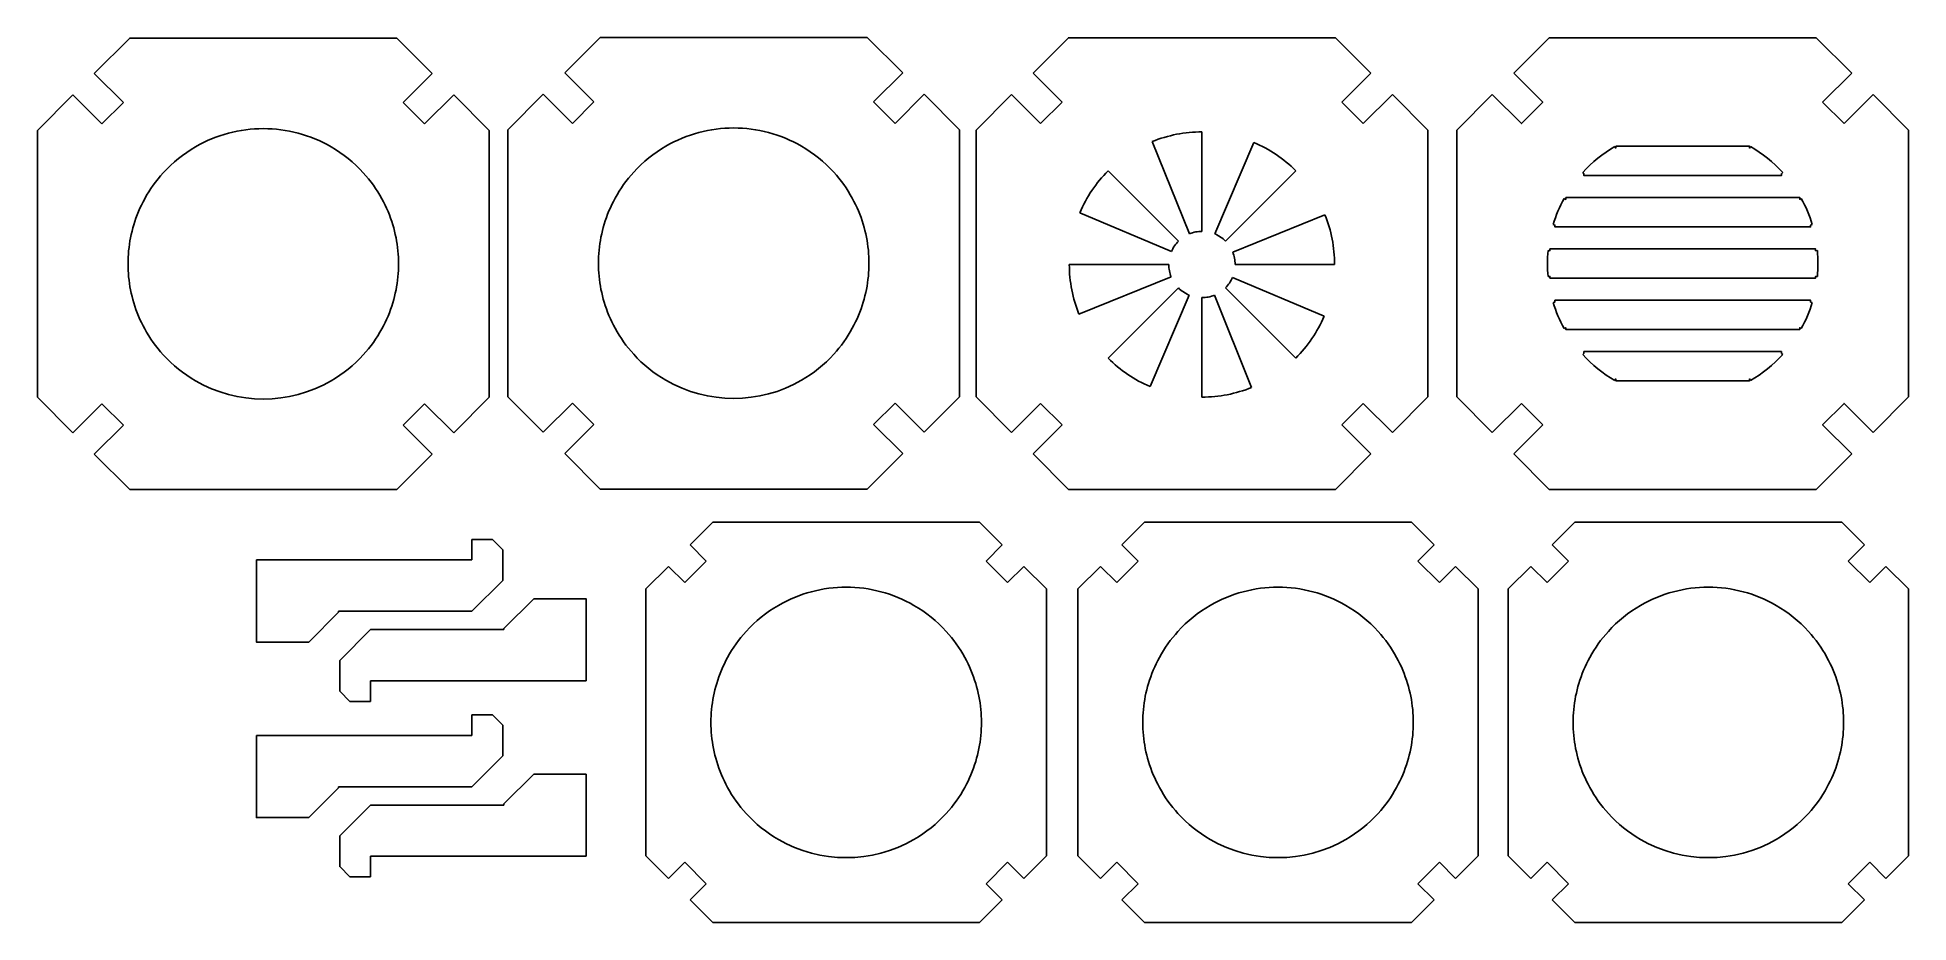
# Model space of a CAD drawing. Extents: x 102 to 284, y 116 to 202.
import ezdxf

# ---------------------------------------------------------------- set-up
doc = ezdxf.new("R2010")
doc.units = 0
doc.layers.get('0').update_dxf_attribs({"linetype": 'CONTINUOUS'})
doc.layers.add('Decoupe_1', color=7, linetype='CONTINUOUS')
doc.layers.add('Decoupe_2', color=7, linetype='CONTINUOUS')

msp = doc.modelspace()

# ---------------------------------------------------------------- linework, layer by layer
at = {"color": 6}
for points in [[(146.18773, 153.117742), (144.18773, 153.117742)], [(144.18773, 151.117742), (144.18773, 153.117742)], [(147.18773, 149.117742), (147.18773, 152.117742), (146.18773, 153.117742)], [(123.18771, 151.117742), (144.18773, 151.117742)], [(123.18771, 151.117742), (123.18771, 143.117742), (128.28771, 143.117742)], [(144.18773, 146.117742), (147.18773, 149.117742)], [(131.18771, 146.017742), (128.28771, 143.117742)], [(144.18773, 146.117742), (131.18771, 146.117742)], [(131.18771, 146.117742), (131.18771, 146.017742)], [(147.304322, 144.440469), (150.204322, 147.340469)], [(155.304322, 139.340469), (155.304322, 147.340469), (150.204322, 147.340469)], [(134.304302, 144.340469), (131.304302, 141.340469)], [(134.304302, 144.340469), (147.304322, 144.340469)], [(147.304322, 144.340469), (147.304322, 144.440469)], [(131.304302, 141.340469), (131.304302, 138.340469), (132.304302, 137.340469)], [(134.304302, 139.340469), (134.304302, 137.340469)], [(155.304322, 139.340469), (134.304302, 139.340469)], [(132.304302, 137.340469), (134.304302, 137.340469)], [(146.18773, 136.024219), (144.18773, 136.024219)], [(144.18773, 134.024219), (144.18773, 136.024219)], [(147.18773, 132.024219), (147.18773, 135.024219), (146.18773, 136.024219)], [(123.18771, 134.024219), (144.18773, 134.024219)], [(123.18771, 134.024219), (123.18771, 126.024219), (128.28771, 126.024219)], [(144.18773, 129.024219), (147.18773, 132.024219)], [(147.304322, 127.346946), (150.204322, 130.246946)], [(155.304322, 122.246946), (155.304322, 130.246946), (150.204322, 130.246946)], [(131.18771, 128.924219), (128.28771, 126.024219)], [(144.18773, 129.024219), (131.18771, 129.024219)], [(131.18771, 129.024219), (131.18771, 128.924219)], [(134.304302, 127.246946), (131.304302, 124.246946)], [(134.304302, 127.246946), (147.304322, 127.246946)], [(147.304322, 127.246946), (147.304322, 127.346946)], [(131.304302, 124.246946), (131.304302, 121.246946), (132.304302, 120.246946)], [(134.304302, 122.246946), (134.304302, 120.246946)], [(155.304322, 122.246946), (134.304302, 122.246946)], [(132.304302, 120.246946), (134.304302, 120.246946)]]:
    msp.add_lwpolyline(points, dxfattribs=at)
at = {"layer": 'Decoupe_1', "color": 5}
for points in [[(169.68164, 193.203125)], [(180.63867, 148.466797)], [(222.70117, 148.466797)], [(264.61719, 148.466797)]]:
    msp.add_lwpolyline(points, close=True, dxfattribs=at)
for points in [[(255.60156, 191.425781), (255.60156, 191.25), (255.51366, 191.402344)], [(268.71874, 191.402344), (268.63086, 191.25), (268.63086, 191.425781), (255.60156, 191.425781)], [(252.37304, 188.867188), (252.50194, 188.75), (252.50194, 188.574219), (271.73046, 188.574219), (271.73046, 188.75), (271.86132, 188.867188)], [(250.7168, 186.425781), (250.7168, 186.25), (250.56445, 186.33398)], [(273.66992, 186.333983), (273.51562, 186.250003), (273.51562, 186.425784), (250.7168, 186.425781)], [(249.50195, 183.800777), (249.66992, 183.749997), (249.66992, 183.574216), (274.56445, 183.574216), (274.56445, 183.75), (274.73242, 183.80078)], [(249.17773, 181.425781), (249.17773, 181.25), (249.00195, 181.26758)], [(275.23047, 181.267576), (275.05664, 181.25), (275.05664, 181.425781), (249.17773, 181.425781)], [(249.00195, 178.732424), (249.17773, 178.75), (249.17773, 178.574219), (275.05664, 178.574219), (275.05664, 178.75), (275.23047, 178.73242)], [(249.66992, 176.425781), (249.66992, 176.25), (249.50195, 176.19922)], [(274.73242, 176.199223), (274.56445, 176.25), (274.56445, 176.425781), (249.66992, 176.425781)], [(250.56445, 173.666017), (250.7168, 173.75), (250.7168, 173.574219), (273.51562, 173.574219), (273.51562, 173.75), (273.66992, 173.66602)], [(252.50195, 171.425781), (252.50195, 171.25), (252.37305, 171.132812)], [(271.86134, 171.132812), (271.73047, 171.25), (271.73047, 171.425781), (252.50195, 171.425781)], [(255.51367, 168.597656), (255.60156, 168.75), (255.60156, 168.574219), (268.63086, 168.574219), (268.63086, 168.75), (268.71876, 168.597656)]]:
    msp.add_lwpolyline(points, dxfattribs=at)
for points in [[(169.68164, 193.203125), (167.40147, 193.203125), (165.12184, 192.611989), (163.08008, 191.429688)], [(176.28516, 191.429688), (174.24339, 192.611989), (171.96181, 193.203125), (169.68164, 193.203125)], [(163.08008, 191.429688), (161.90891, 190.751512), (160.85036, 189.897385), (159.93945, 188.896484)], [(179.42578, 188.896484), (178.51487, 189.897385), (177.45632, 190.751512), (176.28516, 191.429688)], [(255.51366, 191.402344), (254.34249, 190.724168), (253.28394, 189.868088), (252.37304, 188.867188)], [(271.86132, 188.867188), (270.95041, 189.868088), (269.88991, 190.724168), (268.71874, 191.402344)], [(159.93945, 188.896484), (159.23859, 188.126372), (158.63148, 187.274383), (158.13086, 186.361328)], [(181.23438, 186.361328), (180.73376, 187.274383), (180.12665, 188.126372), (179.42578, 188.896484)], [(158.13086, 186.361328), (157.68936, 185.556114), (157.33326, 184.707397), (157.06836, 183.828125)], [(182.29688, 183.828125), (182.03197, 184.707397), (181.67588, 185.556114), (181.23438, 186.361328)], [(250.56445, 186.33398), (250.12295, 185.528766), (249.76686, 184.68005), (249.50195, 183.800777)], [(274.73242, 183.80078), (274.46752, 184.680053), (274.11142, 185.528769), (273.66992, 186.333983)], [(157.06836, 183.828125), (156.81945, 183.001953), (156.65133, 182.153777), (156.56836, 181.294922)], [(182.79688, 181.294922), (182.71388, 182.153777), (182.54578, 183.001953), (182.29688, 183.828125)], [(156.56836, 181.294922), (156.48696, 180.452332), (156.48696, 179.604309), (156.56836, 178.761719)], [(182.85738, 180.027344), (182.85739, 180.450354), (182.83748, 180.873871), (182.79688, 181.294922)], [(249.00195, 181.26758), (248.92055, 180.42499), (248.92055, 179.575014), (249.00195, 178.732424)], [(275.23047, 178.73242), (275.31187, 179.57501), (275.31187, 180.424986), (275.23047, 181.267576)], [(156.56836, 178.761719), (156.65136, 177.902864), (156.81945, 177.054688), (157.06836, 176.228516)], [(182.29688, 176.228516), (182.54578, 177.054688), (182.7139, 177.902864), (182.79688, 178.761719)], [(182.79688, 178.761719), (182.83758, 179.18277), (182.85748, 179.604334), (182.85738, 180.027344)], [(157.06836, 176.228516), (157.33326, 175.349243), (157.68936, 174.498574), (158.13086, 173.693359)], [(181.23438, 173.693359), (181.67588, 174.498574), (182.03197, 175.349243), (182.29688, 176.228516)], [(249.50195, 176.19922), (249.76686, 175.319947), (250.12295, 174.471231), (250.56445, 173.666017)], [(273.66992, 173.66602), (274.11142, 174.471234), (274.46752, 175.31995), (274.73242, 176.199223)], [(158.13086, 173.693359), (158.63148, 172.780305), (159.23859, 171.930269), (159.93945, 171.160156)], [(179.42578, 171.160156), (180.12665, 171.930269), (180.73376, 172.780305), (181.23438, 173.693359)], [(159.93945, 171.160156), (160.85036, 170.159256), (161.90891, 169.305129), (163.08008, 168.626953)], [(176.28516, 168.626953), (177.45632, 169.305129), (178.51487, 170.159256), (179.42578, 171.160156)], [(252.37305, 171.132812), (253.28395, 170.131912), (254.3425, 169.275832), (255.51367, 168.597656)], [(268.71876, 168.597656), (269.88993, 169.275832), (270.95043, 170.131912), (271.86134, 171.132812)], [(163.08008, 168.626953), (167.16361, 166.26235), (172.20163, 166.26235), (176.28516, 168.626953)], [(180.63867, 148.466797), (178.35851, 148.466797), (176.07692, 147.875657), (174.03516, 146.693359)], [(187.24023, 146.693359), (185.19847, 147.875657), (182.91884, 148.466797), (180.63867, 148.466797)], [(222.70117, 148.466797), (220.42101, 148.466797), (218.13942, 147.875657), (216.09766, 146.693359)], [(229.30273, 146.693359), (227.26097, 147.875657), (224.98134, 148.466797), (222.70117, 148.466797)], [(264.61719, 148.466797), (262.33702, 148.466797), (260.05543, 147.875657), (258.01367, 146.693359)], [(271.21875, 146.693359), (269.17699, 147.875657), (266.89735, 148.466797), (264.61719, 148.466797)], [(174.03516, 146.693359), (172.864, 146.015181), (171.80543, 145.161055), (170.89453, 144.160156)], [(190.38281, 144.160156), (189.47191, 145.161055), (188.41139, 146.015181), (187.24023, 146.693359)], [(216.09766, 146.693359), (214.9265, 146.015182), (213.86793, 145.161053), (212.95703, 144.160156)], [(232.44336, 144.160156), (231.53246, 145.161053), (230.47389, 146.015182), (229.30273, 146.693359)], [(258.01367, 146.693359), (256.84252, 146.015181), (255.78395, 145.161055), (254.87305, 144.160156)], [(274.36133, 144.160156), (273.4504, 145.161063), (272.38994, 146.01519), (271.21875, 146.693359)], [(170.89453, 144.160156), (170.19365, 143.390046), (169.58657, 142.54001), (169.08594, 141.626953)], [(192.19141, 141.626953), (191.69078, 142.54001), (191.08369, 143.390046), (190.38281, 144.160156)], [(212.95703, 144.160156), (212.25615, 143.390046), (211.64907, 142.54001), (211.14844, 141.626953)], [(234.25195, 141.626953), (233.75132, 142.54001), (233.14424, 143.390046), (232.44336, 144.160156)], [(254.87305, 144.160156), (254.17217, 143.390046), (253.56508, 142.54001), (253.06445, 141.626953)], [(276.16992, 141.626953), (275.66932, 142.540005), (275.06217, 143.39004), (274.36133, 144.160156)], [(169.08594, 141.626953), (168.64444, 140.821739), (168.28834, 139.971069), (168.02344, 139.091797)], [(193.25391, 139.091797), (192.989, 139.971069), (192.63291, 140.821739), (192.19141, 141.626953)], [(211.14844, 141.626953), (210.70694, 140.821739), (210.35084, 139.971069), (210.08594, 139.091797)], [(235.31445, 139.091797), (235.04955, 139.971069), (234.69346, 140.821739), (234.25195, 141.626953)], [(253.06445, 141.626953), (252.62296, 140.821738), (252.26685, 139.971068), (252.00195, 139.091797)], [(277.23242, 139.091797), (276.96752, 139.971069), (276.61142, 140.821739), (276.16992, 141.626953)], [(168.02344, 139.091797), (167.77453, 138.265624), (167.60641, 137.417448), (167.52344, 136.558594)], [(193.75195, 136.558594), (193.66895, 137.417448), (193.50281, 138.265624), (193.25391, 139.091797)], [(210.08594, 139.091797), (209.83703, 138.265624), (209.66891, 137.417448), (209.58594, 136.558594)], [(235.81445, 136.558594), (235.73145, 137.417448), (235.56336, 138.265624), (235.31445, 139.091797)], [(252.00195, 139.091797), (251.75306, 138.265623), (251.58492, 137.417447), (251.50195, 136.558594)], [(277.73047, 136.558594), (277.64747, 137.417448), (277.48133, 138.265624), (277.23242, 139.091797)], [(167.52344, 136.558594), (167.44204, 135.716004), (167.44204, 134.867981), (167.52344, 134.025391)], [(193.81255, 135.291016), (193.81256, 135.714026), (193.79265, 136.137542), (193.75195, 136.558594)], [(193.75195, 134.025391), (193.79265, 134.446442), (193.81255, 134.868005), (193.81255, 135.291016)], [(209.58594, 136.558594), (209.50454, 135.716), (209.50454, 134.867984), (209.58594, 134.025391)], [(235.87505, 135.291016), (235.87506, 135.714029), (235.85515, 136.137539), (235.81445, 136.558594)], [(235.81445, 134.025391), (235.85515, 134.446442), (235.87505, 134.868005), (235.87505, 135.291016)], [(251.50195, 136.558594), (251.42055, 135.716004), (251.42055, 134.867981), (251.50195, 134.025391)], [(277.79097, 135.291016), (277.79098, 135.714026), (277.77107, 136.137542), (277.73047, 136.558594)], [(277.73047, 134.025391), (277.77117, 134.446442), (277.79107, 134.868005), (277.79097, 135.291016)], [(167.52344, 134.025391), (167.60644, 133.166536), (167.77453, 132.31836), (168.02344, 131.492188)], [(193.25391, 131.492188), (193.50281, 132.31836), (193.66898, 133.166536), (193.75195, 134.025391)], [(209.58594, 134.025391), (209.66894, 133.166536), (209.83703, 132.31836), (210.08594, 131.492188)], [(235.31445, 131.492188), (235.56336, 132.31836), (235.73148, 133.166536), (235.81445, 134.025391)], [(251.50195, 134.025391), (251.58495, 133.166537), (251.75306, 132.318361), (252.00195, 131.492188)], [(277.23242, 131.492188), (277.48133, 132.31836), (277.64749, 133.166536), (277.73047, 134.025391)], [(168.02344, 131.492188), (168.28834, 130.612915), (168.64444, 129.762245), (169.08594, 128.957031)], [(192.19141, 128.957031), (192.63291, 129.762245), (192.989, 130.612915), (193.25391, 131.492188)], [(210.08594, 131.492188), (210.35084, 130.612915), (210.70694, 129.762245), (211.14844, 128.957031)], [(234.25195, 128.957031), (234.69346, 129.762245), (235.04955, 130.612915), (235.31445, 131.492188)], [(252.00195, 131.492188), (252.26685, 130.612916), (252.62296, 129.762246), (253.06445, 128.957031)], [(276.16992, 128.957031), (276.61142, 129.762245), (276.96752, 130.612915), (277.23242, 131.492188)], [(169.08594, 128.957031), (169.58657, 128.043964), (170.19365, 127.193948), (170.89453, 126.423828)], [(190.38281, 126.423828), (191.0837, 127.193948), (191.69078, 128.043964), (192.19141, 128.957031)], [(211.14844, 128.957031), (211.64907, 128.043974), (212.25615, 127.193939), (212.95703, 126.423828)], [(232.44336, 126.423828), (233.14424, 127.193939), (233.75132, 128.043974), (234.25195, 128.957031)], [(253.06445, 128.957031), (253.56508, 128.043974), (254.17217, 127.193939), (254.87305, 126.423828)], [(274.36133, 126.423828), (275.06217, 127.193944), (275.66932, 128.04398), (276.16992, 128.957031)], [(170.89453, 126.423828), (171.80543, 125.42293), (172.864, 124.568803), (174.03516, 123.890625)], [(187.24023, 123.890625), (188.41139, 124.568803), (189.47191, 125.42293), (190.38281, 126.423828)], [(212.95703, 126.423828), (213.86793, 125.42293), (214.9265, 124.568803), (216.09766, 123.890625)], [(229.30273, 123.890625), (230.47389, 124.568803), (231.53246, 125.42293), (232.44336, 126.423828)], [(254.87305, 126.423828), (255.78395, 125.422941), (256.84252, 124.568794), (258.01367, 123.890625)], [(271.21875, 123.890625), (272.38994, 124.568785), (273.4504, 125.422932), (274.36133, 126.423828)], [(174.03516, 123.890625), (178.11868, 121.526029), (183.15671, 121.526029), (187.24023, 123.890625)], [(216.09766, 123.890625), (220.18118, 121.526029), (225.21921, 121.526029), (229.30273, 123.890625)], [(258.01367, 123.890625), (262.0972, 121.526029), (267.13523, 121.526029), (271.21875, 123.890625)]]:
    msp.add_open_spline(points, degree=3, dxfattribs=at)
at = {"layer": 'Decoupe_2', "color": 6}
for points in [[(107.40627, 198.513533), (110.86327, 201.970533), (136.86327, 201.970533)], [(140.32027, 198.513533), (136.86327, 201.970533)], [(153.22551, 198.571068), (156.68251, 202.028068), (182.68251, 202.028068)], [(186.13951, 198.571068), (182.68251, 202.028068)], [(198.83468, 198.543), (202.29168, 202), (228.29168, 202)], [(231.74868, 198.543), (228.29168, 202)], [(245.65968, 198.543), (249.11668, 202), (275.11668, 202)], [(278.57368, 198.543), (275.11668, 202)], [(107.40627, 198.513533), (110.23467, 195.685133)], [(140.32027, 198.513533), (137.49187, 195.685133)], [(153.22551, 198.571068), (156.05391, 195.742668)], [(186.13951, 198.571068), (183.31111, 195.742668)], [(198.83468, 198.543), (201.66308, 195.7146)], [(231.74868, 198.543), (228.92028, 195.7146)], [(245.65968, 198.543), (248.48808, 195.7146), (246.40208, 193.6286), (243.57368, 196.457)], [(278.57368, 198.543), (275.74528, 195.7146)], [(101.86327, 192.970533), (105.32027, 196.427533)], [(108.14867, 193.599133), (105.32027, 196.427533)], [(110.23467, 195.685133), (108.14867, 193.599133)], [(137.49187, 195.685133), (139.57787, 193.599133)], [(139.57787, 193.599133), (142.40627, 196.427533)], [(145.86327, 192.970533), (142.40627, 196.427533)], [(147.68251, 193.028068), (151.13951, 196.485068)], [(153.96791, 193.656668), (151.13951, 196.485068)], [(156.05391, 195.742668), (153.96791, 193.656668)], [(183.31111, 195.742668), (185.39711, 193.656668)], [(185.39711, 193.656668), (188.22551, 196.485068)], [(191.68251, 193.028068), (188.22551, 196.485068)], [(193.29168, 193), (196.74868, 196.457)], [(199.57708, 193.6286), (196.74868, 196.457)], [(201.66308, 195.7146), (199.57708, 193.6286)], [(228.92028, 195.7146), (231.00628, 193.6286)], [(231.00628, 193.6286), (233.83468, 196.457)], [(237.29168, 193), (233.83468, 196.457)], [(240.11668, 193), (243.57368, 196.457)], [(275.74528, 195.7146), (277.83128, 193.6286)], [(277.83128, 193.6286), (280.65968, 196.457)], [(284.11668, 193), (280.65968, 196.457)], [(101.86327, 166.970533), (101.86327, 192.970533)], [(145.86327, 192.970533), (145.86327, 166.970533)], [(147.68251, 167.028068), (147.68251, 193.028068)], [(191.68251, 193.028068), (191.68251, 167.028068)], [(193.29168, 167), (193.29168, 193)], [(237.29168, 193), (237.29168, 167)], [(240.11668, 167), (240.11668, 193)], [(284.11668, 193), (284.11668, 167)], [(101.86327, 166.970533), (105.32027, 163.513533)], [(108.14867, 166.341933), (105.32027, 163.513533)], [(110.23467, 164.255933), (108.14867, 166.341933)], [(137.49187, 164.255933), (139.57787, 166.341933)], [(139.57787, 166.341933), (142.40627, 163.513533)], [(145.86327, 166.970533), (142.40627, 163.513533)], [(147.68251, 167.028068), (151.13951, 163.571068)], [(153.96791, 166.399468), (151.13951, 163.571068)], [(156.05391, 164.313468), (153.96791, 166.399468)], [(183.31111, 164.313468), (185.39711, 166.399468)], [(185.39711, 166.399468), (188.22551, 163.571068)], [(191.68251, 167.028068), (188.22551, 163.571068)], [(193.29168, 167), (196.74868, 163.543)], [(199.57708, 166.3714), (196.74868, 163.543)], [(201.66308, 164.2854), (199.57708, 166.3714)], [(228.92028, 164.2854), (231.00628, 166.3714)], [(231.00628, 166.3714), (233.83468, 163.543)], [(237.29168, 167), (233.83468, 163.543)], [(240.11668, 167), (243.57368, 163.543)], [(246.40208, 166.3714), (243.57368, 163.543)], [(248.48808, 164.2854), (246.40208, 166.3714)], [(278.57368, 161.457), (275.74528, 164.2854), (277.83128, 166.3714), (280.65968, 163.543)], [(284.11668, 167), (280.65968, 163.543)], [(107.40627, 161.427533), (110.23467, 164.255933)], [(140.32027, 161.427533), (137.49187, 164.255933)], [(153.22551, 161.485068), (156.05391, 164.313468)], [(186.13951, 161.485068), (183.31111, 164.313468)], [(198.83468, 161.457), (201.66308, 164.2854)], [(231.74868, 161.457), (228.92028, 164.2854)], [(245.65968, 161.457), (248.48808, 164.2854)], [(107.40627, 161.427533), (110.86327, 157.970533)], [(140.32027, 161.427533), (136.86327, 157.970533)], [(153.22551, 161.485068), (156.68251, 158.028068)], [(186.13951, 161.485068), (182.68251, 158.028068)], [(198.83468, 161.457), (202.29168, 158)], [(231.74868, 161.457), (228.29168, 158)], [(245.65968, 161.457), (249.11668, 158)], [(278.57368, 161.457), (275.11668, 158)], [(136.86327, 157.970533), (110.86327, 157.970533)], [(182.68251, 158.028068), (156.68251, 158.028068)], [(228.29168, 158), (202.29168, 158)], [(275.11668, 158), (249.11668, 158)], [(165.43103, 152.584976), (167.63803, 154.791976)], [(167.63803, 154.791976), (193.63803, 154.791976)], [(193.63803, 154.791976), (195.84503, 152.584976)], [(207.49328, 152.584956), (209.70028, 154.791976)], [(209.70028, 154.791976), (235.70028, 154.791976)], [(235.70028, 154.791976), (237.90728, 152.584956)], [(249.40968, 152.584976), (251.61669, 154.791976)], [(251.61669, 154.791976), (277.61668, 154.791976)], [(277.61668, 154.791976), (279.82368, 152.584976)], [(165.43103, 152.584976), (167.00943, 151.006476)], [(195.84503, 152.584976), (194.26663, 151.006476)], [(207.49328, 152.584956), (209.07168, 151.006526)], [(237.90728, 152.584956), (236.32888, 151.006526)], [(249.40968, 152.584976), (250.9881, 151.006576)], [(279.82368, 152.584976), (278.24528, 151.006576)], [(161.13803, 148.291976), (163.34503, 150.498976)], [(164.92343, 148.920576), (163.34503, 150.498976)], [(167.00943, 151.006476), (164.92343, 148.920576)], [(194.26663, 151.006476), (196.35263, 148.920576)], [(196.35263, 148.920576), (197.93103, 150.498976)], [(197.93103, 150.498976), (200.13803, 148.291976)], [(203.20028, 148.291976), (205.40728, 150.498986)], [(206.98568, 148.920566), (205.40728, 150.498986)], [(209.07168, 151.006526), (206.98568, 148.920566)], [(236.32888, 151.006526), (238.41478, 148.920566)], [(238.41478, 148.920566), (239.99328, 150.498986)], [(239.99328, 150.498986), (242.20028, 148.291976)], [(245.11669, 148.291976), (247.32371, 150.498976)], [(248.90214, 148.920576), (247.32371, 150.498976)], [(250.9881, 151.006576), (248.90214, 148.920576)], [(278.24528, 151.006576), (280.33128, 148.920576)], [(280.33128, 148.920576), (281.90968, 150.498976)], [(281.90968, 150.498976), (284.11668, 148.291976)], [(161.13803, 122.291946), (161.13803, 148.291976)], [(200.13803, 148.291976), (200.13803, 122.291946)], [(203.20028, 122.291966), (203.20028, 148.291976)], [(242.20028, 148.291976), (242.20028, 122.291966)], [(245.11669, 122.292006), (245.11669, 148.291976)], [(284.11668, 148.291976), (284.11668, 122.292006)], [(163.34503, 120.084926), (161.13803, 122.291946)], [(200.13803, 122.291946), (197.93103, 120.084926)], [(205.40728, 120.084966), (203.20028, 122.291966)], [(242.20028, 122.291966), (239.99328, 120.084966)], [(247.32371, 120.084986), (245.11669, 122.292006)], [(284.11668, 122.292006), (281.90968, 120.084986)], [(164.92343, 121.663356), (163.34503, 120.084926)], [(167.00943, 119.577392), (164.92343, 121.663356)], [(194.26663, 119.577392), (196.35263, 121.663356)], [(196.35263, 121.663356), (197.93103, 120.084926)], [(206.98568, 121.663366), (205.40728, 120.084966)], [(209.07168, 119.577466), (206.98568, 121.663366)], [(236.32888, 119.577466), (238.41478, 121.663366)], [(238.41478, 121.663366), (239.99328, 120.084966)], [(248.90214, 121.663416), (247.32371, 120.084986)], [(250.9881, 119.577456), (248.90214, 121.663416)], [(278.24528, 119.577456), (280.33128, 121.663416)], [(280.33128, 121.663416), (281.90968, 120.084986)], [(165.43103, 117.998966), (167.00943, 119.577392)], [(195.84503, 117.998966), (194.26663, 119.577392)], [(207.49328, 117.998966), (209.07168, 119.577466)], [(237.90728, 117.998966), (236.32888, 119.577466)], [(249.40968, 117.999026), (250.9881, 119.577456)], [(279.82368, 117.999026), (278.24528, 119.577456)], [(167.63803, 115.791946), (165.43103, 117.998966)], [(195.84503, 117.998966), (193.63803, 115.791946)], [(209.70028, 115.791966), (207.49328, 117.998966)], [(237.90728, 117.998966), (235.70028, 115.791966)], [(251.61669, 115.792006), (249.40968, 117.999026)], [(279.82368, 117.999026), (277.61668, 115.792006)], [(193.63803, 115.791946), (167.63803, 115.791946)], [(235.70028, 115.791966), (209.70028, 115.791966)], [(277.61668, 115.792006), (251.61669, 115.792006)]]:
    msp.add_lwpolyline(points, dxfattribs=at)
at = {"layer": 'Decoupe_2', "color": 5}
msp.add_lwpolyline([(123.86328, 193.144531)], close=True, dxfattribs=at)
for points in [[(214.08113, 182.899647), (210.451304, 191.883487)], [(215.291018, 183.134778), (215.291018, 192.824219)], [(216.553068, 182.878008), (220.338894, 191.797202)], [(213.007217, 182.188765), (206.155652, 189.04025)], [(217.574819, 182.188765), (224.426385, 189.04025)], [(212.317975, 181.167014), (203.398845, 184.952921)], [(218.285701, 181.114852), (227.269589, 184.744598)], [(212.061205, 179.904964), (202.371764, 179.904964)], [(212.296335, 178.695076), (203.312447, 175.06525)], [(218.264062, 178.642915), (227.183192, 174.857089)], [(218.520832, 179.904964), (228.210273, 179.904964)], [(213.007217, 177.621163), (206.155652, 170.769598)], [(214.028969, 176.931921), (210.243143, 168.012791)], [(220.130732, 167.926393), (216.500906, 176.910281)], [(217.574819, 177.621163), (224.426385, 170.769598)], [(215.291018, 166.98571), (215.291018, 176.675151)]]:
    msp.add_lwpolyline(points, dxfattribs=at)
for points in [[(117.26172, 191.371094), (116.09055, 190.692918), (115.03005, 189.838791), (114.11914, 188.837891)], [(123.86328, 193.144531), (121.58311, 193.144531), (119.30348, 192.553396), (117.26172, 191.371094)], [(130.46484, 191.371094), (128.42308, 192.553396), (126.14345, 193.144531), (123.86328, 193.144531)], [(133.60742, 188.837891), (132.69651, 189.838791), (131.63601, 190.692918), (130.46484, 191.371094)], [(210.451304, 191.883487), (211.989195, 192.504836), (213.632349, 192.824228), (215.291018, 192.824219)], [(220.338894, 191.797202), (221.865739, 191.149133), (223.253502, 190.213107), (224.426385, 189.04025)], [(114.11914, 188.837891), (113.41827, 188.067778), (112.81117, 187.217742), (112.31055, 186.304688)], [(135.41602, 186.304688), (134.9154, 187.217742), (134.30829, 188.067778), (133.60742, 188.837891)], [(203.398845, 184.952921), (204.046889, 186.479696), (204.982864, 187.867402), (206.155652, 189.04025)], [(112.31055, 186.304688), (111.86904, 185.499473), (111.51295, 184.650757), (111.24805, 183.771484)], [(136.47852, 183.771484), (136.21361, 184.650757), (135.85752, 185.499473), (135.41602, 186.304688)], [(227.269589, 184.744598), (227.890912, 183.206728), (228.210287, 181.563603), (228.210273, 179.904964)], [(111.24805, 183.771484), (110.99914, 182.945312), (110.83297, 182.097136), (110.75, 181.238281)], [(136.97656, 181.238281), (136.89356, 182.097136), (136.72742, 182.945312), (136.47852, 183.771484)], [(214.08113, 182.899647), (214.465594, 183.054962), (214.876368, 183.134792), (215.291018, 183.134778)], [(216.553068, 182.878008), (216.934736, 182.715976), (217.281635, 182.481968), (217.574819, 182.188765)], [(110.75, 181.238281), (110.6686, 180.395691), (110.6686, 179.545715), (110.75, 178.703125)], [(137.03906, 179.970703), (137.03907, 180.393713), (137.01726, 180.81723), (136.97656, 181.238281)], [(212.317975, 181.167014), (212.480007, 181.548682), (212.714014, 181.895581), (213.007217, 182.188765)], [(218.285701, 181.114852), (218.441016, 180.730389), (218.520846, 180.319615), (218.520832, 179.904964)], [(110.75, 178.703125), (110.833, 177.84427), (110.99914, 176.996094), (111.24805, 176.169922)], [(136.47852, 176.169922), (136.72742, 176.996094), (136.89359, 177.84427), (136.97656, 178.703125)], [(136.97656, 178.703125), (137.01726, 179.124176), (137.03906, 179.547693), (137.03906, 179.970703)], [(203.312447, 175.06525), (202.691115, 176.603145), (202.371739, 178.246298), (202.371764, 179.904964)], [(212.296335, 178.695076), (212.141021, 179.07954), (212.061191, 179.490314), (212.061205, 179.904964)], [(218.264062, 178.642915), (218.10203, 178.261246), (217.868022, 177.914348), (217.574819, 177.621163)], [(214.028969, 176.931921), (213.6473, 177.093953), (213.300402, 177.32796), (213.007217, 177.621163)], [(216.500906, 176.910281), (216.116443, 176.754967), (215.705669, 176.675137), (215.291018, 176.675151)], [(111.24805, 176.169922), (111.51295, 175.29065), (111.86904, 174.441933), (112.31055, 173.636719)], [(135.41602, 173.636719), (135.85752, 174.441933), (136.21361, 175.29065), (136.47852, 176.169922)], [(112.31055, 173.636719), (112.81117, 172.723664), (113.41827, 171.873628), (114.11914, 171.103516)], [(133.60742, 171.103516), (134.30829, 171.873628), (134.9154, 172.723664), (135.41602, 173.636719)], [(227.183192, 174.857089), (226.535166, 173.330256), (225.59919, 171.942493), (224.426385, 170.769598)], [(114.11914, 171.103516), (115.03005, 170.102615), (116.09055, 169.246535), (117.26172, 168.568359)], [(130.46484, 168.568359), (131.63601, 169.246535), (132.69651, 170.102615), (133.60742, 171.103516)], [(210.243143, 168.012791), (208.71631, 168.660816), (207.328547, 169.596793), (206.155652, 170.769598)], [(117.26172, 168.568359), (121.34525, 166.203756), (126.38131, 166.203756), (130.46484, 168.568359)], [(220.130732, 167.926393), (218.592838, 167.305061), (216.949684, 166.985685), (215.291018, 166.98571)]]:
    msp.add_open_spline(points, degree=3, dxfattribs=at)

doc.saveas('drawing.dxf')
